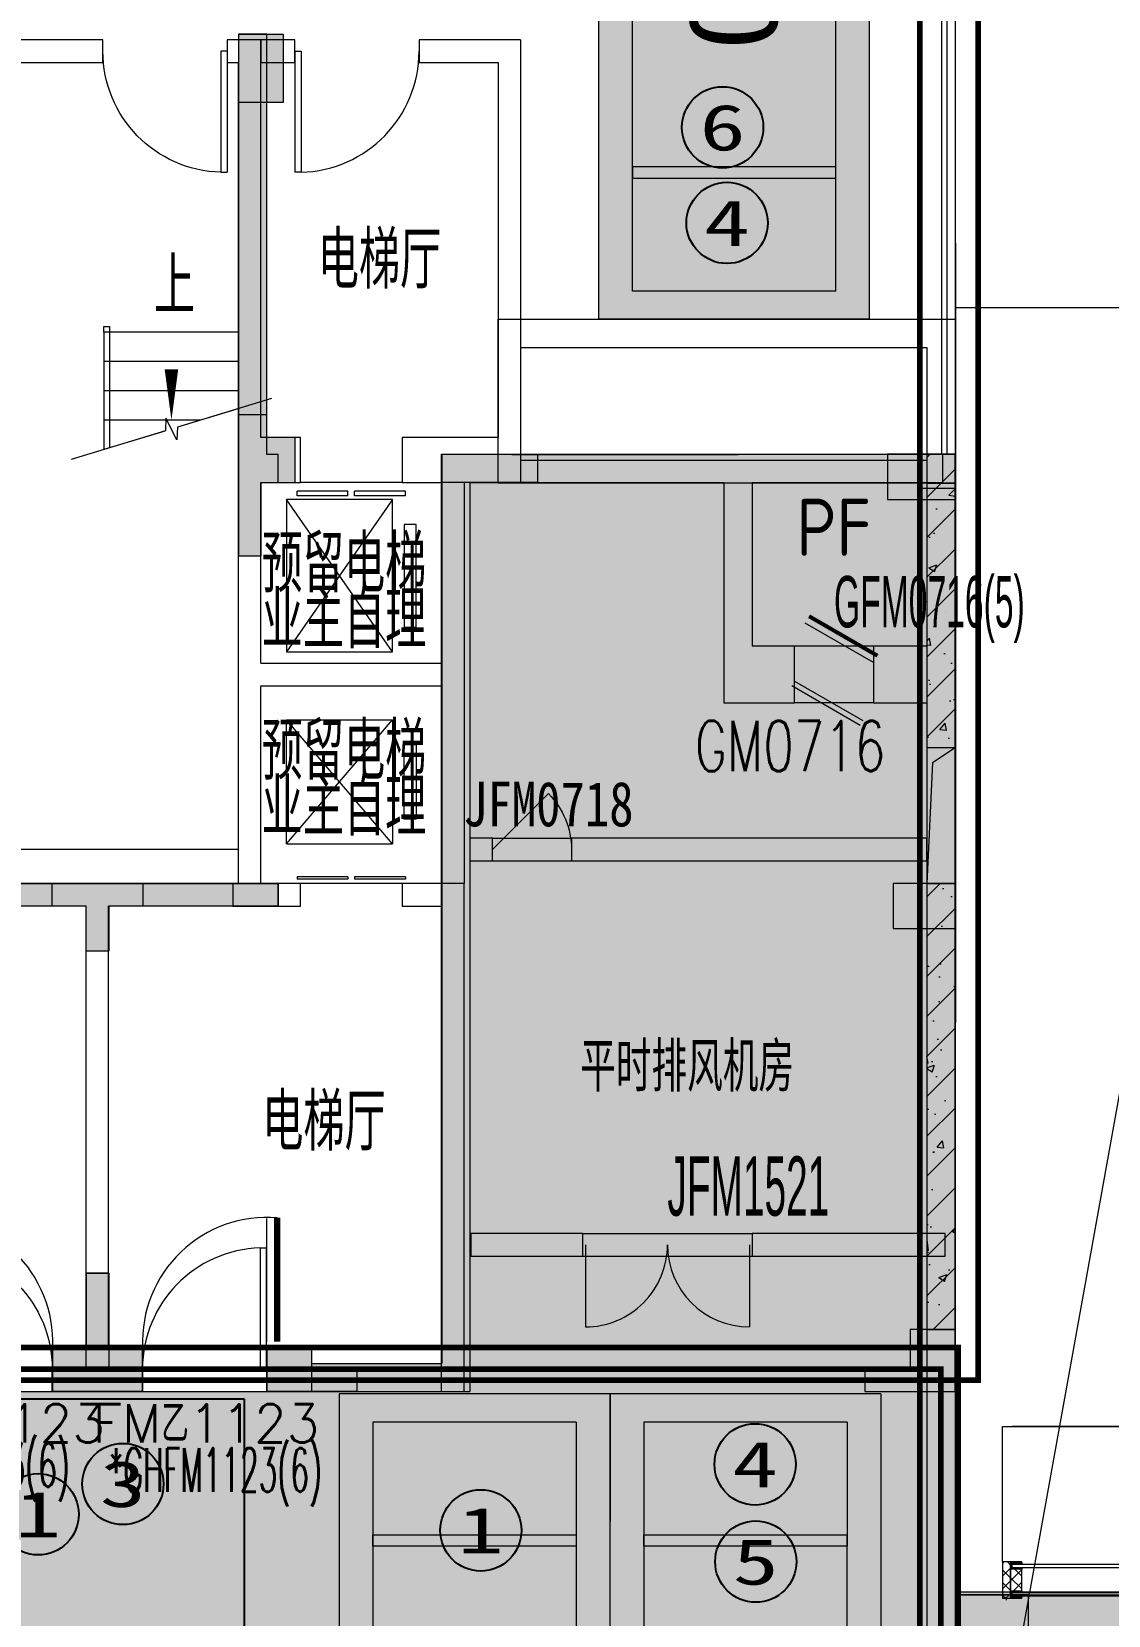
# Model space of a CAD drawing. Extents: x -264757 to 86229, y 4049843 to 4347093.
# Drawn here: x -37039 to -27500, y 4213527 to 4227551 of the extents above; entities that cross this region are included whole.
import ezdxf
from ezdxf.enums import TextEntityAlignment as Align

# ---------------------------------------------------------------- set-up
doc = ezdxf.new("R2010")
doc.units = 0
doc.header["$LTSCALE"] = 1000
doc.header["$MEASUREMENT"] = 0
doc.linetypes.add('DASH', pattern=[0.35, 0.25, -0.1])
doc.layers.get('0').update_dxf_attribs({"color": 8})
for name, color, linetype in [('AX-01DK-PB01$0$A-2-Text', 8, 'Continuous'), ('AX-01DK-PB01$0$AX-03CK-02-PB01$0$AX-03CK-02-PB01$0$PUB_HATCH', 8, 'Continuous'), ('AX-01DK-PB01$0$AX-03CK-02-PB01$0$AX-03CK-02-PB01$0$人防$0$人防$0$A-WIND-IDEN', 8, 'Continuous'), ('AX-01DK-PB01$0$AX-03CK-02-PB01$0$AX-03CK-02-PB01$0$人防$0$人防$0$DOOR_FIRE_TEXT', 8, 'Continuous'), ('PUB_HATCH', 8, 'Continuous'), ('不利因素3-紧邻房间出入口', 7, 'Continuous'), ('不利因素4-紧邻行车坡道', 7, 'Continuous'), ('不利因素5-单面靠墙', 7, 'Continuous'), ('不利因素6-双面靠墙', 7, 'Continuous'), ('不利因素9-坡道上停车', 7, 'Continuous'), ('不可售车位', 255, 'Continuous'), ('普通车位', 7, 'Continuous')]:
    doc.layers.add(name, color=color, linetype=linetype)
for name, color, linetype, plot in [('AX-01DK-PB01$0$AX-001DK-01-PB01-02$0$A-3-WinF(Text)', 8, 'Continuous', False), ('AX-01DK-PB01$0$AX-03CK-02-PB01$0$AX-03CK-02-PB01$0$WINDOW_TEXT', 8, 'Continuous', False), ('AX-01DK-PB01$0$AX-03CK-02-PB01$0$AX-03CK-02-PB01$0$人防$0$WINDOW_TEXT', 8, 'Continuous', False), ('AX-01DK-PB01$0$AX-03CK-02-PB01$0$人防$0$人防$0$WINDOW_TEXT', 8, 'Continuous', False), ('WINDOW_TEXT', 8, 'Continuous', False)]:
    doc.layers.add(name, color=color, linetype=linetype, plot=plot)
doc.layers.add('无关图层', color=8, linetype='Continuous', lineweight=0)
doc.layers.add('车位归属楼栋范围线', color=7, linetype='Continuous', true_color=0x19e6c7)
doc.styles.add('-宋体', font='', dxfattribs={"width": 0.8})
doc.styles.add('AX-01DK-PB01$0$_TCH_DIM', font='SIMPLEX', dxfattribs={"bigfont": 'GBCBIG'})
doc.styles.add('AX-01DK-PB01$0$AX-001DK-01-PB01-02$0$_TCH_WINDOW', font='SIMPLEX', dxfattribs={"bigfont": 'GBCBIG'})
doc.styles.add('AX-01DK-PB01$0$AX-03CK-02-PB01$0$AX-03CK-02-PB01$0$_TCH_DIM', font='SIMPLEX', dxfattribs={"bigfont": 'GBCBIG'})
doc.styles.add('AX-01DK-PB01$0$AX-03CK-02-PB01$0$AX-03CK-02-PB01$0$_TCH_DIM_T3', font='SIMPLEX', dxfattribs={"width": 0.705882, "bigfont": 'GBCBIG'})
doc.styles.add('AX-01DK-PB01$0$AX-03CK-02-PB01$0$AX-03CK-02-PB01$0$人防$0$_TCH_DIM', font='SIMPLEX', dxfattribs={"bigfont": 'GBCBIG'})
doc.styles.add('AX-01DK-PB01$0$AX-03CK-02-PB01$0$AX-03CK-02-PB01$0$人防$0$人防$0$_TCH_DIM', font='$ GAD E', dxfattribs={"width": 0.7, "bigfont": '$ GAD C'})
doc.styles.add('AX-01DK-PB01$0$AX-03CK-02-PB01$0$人防$0$人防$0$_TCH_WINDOW', font='$ GAD E', dxfattribs={"width": 0.7, "bigfont": '$ GAD C'})
doc.styles.add('AX-01DK-PB01$0$Standard', font='gbenor.shx', dxfattribs={"bigfont": 'gbcbig.shx'})
doc.styles.add('AX-01DK-PB01$1$AX-001DK-01-PB01-02$0$Standard', font='gbenor.shx', dxfattribs={"bigfont": 'gbcbig.shx'})
doc.styles.add('AX-ACK-BIANH1$0$黑体', font='simhei.ttf')
doc.styles.add('AX-ACK-P01-WALL$0$黑体', font='simhei.ttf')
doc.styles.get("Standard").update_dxf_attribs({"font": 'gbenor.shx', "bigfont": 'gbcbig.shx'})
doc.styles.add('SX-ACK-PB01-WNC-ALL$0$黑体', font='simhei.ttf')
doc.styles.add('黑体', font='simhei.ttf')
doc.styles.get('-宋体').set_extended_font_data('SimSun')
pattern_1 = [(45, (-345.37, -29.125), (-56.12660076, 56.12660076), []), (135, (-345.37, -29.125), (-56.12660076, -56.12660076), [])]

# ---------------------------------------------------------------- blocks, each defined once
blk = doc.blocks.new('A$C7e5eb487')
at = {"layer": '普通车位', "true_color": 0xf18f8e}
h = blk.add_hatch(color=11, dxfattribs=at)
h.dxf.hatch_style = 1
h.paths.add_polyline_path([(2400, 0), (2400, -5300), (0, -5300), (0, 0)])
blk = doc.blocks.new('普通车位')
at = {"layer": '无关图层'}
for p, q in [((-2.253, 3.186), (0.077, 3.764)), ((1.352, -1.38), (0.077, 3.764)), ((-1.889, 2.967), (-0.142, 3.4)), ((1.001, -1.21), (-0.142, 3.4)), ((-0.977, -1.958), (-2.253, 3.186)), ((-0.746, -1.643), (-1.889, 2.967)), ((-0.746, -1.643), (1.001, -1.21)), ((-0.977, -1.958), (1.352, -1.38))]:
    blk.add_line(p, q, dxfattribs=at)
for points in [[(0.074, 2.527), (0.879, 1.777)], [(-1.673, 2.094), (-2.033, 1.054)]]:
    blk.add_lwpolyline(points, dxfattribs=at)
blk.add_lwpolyline([(0.76, -0.239), (-0.987, -0.673), (-1.011, -0.575), (0.736, -0.142)], close=True, dxfattribs=at)
for centre, start, end in [((0.074, 2.527), 283.9287, 316.9845), ((-1.673, 2.094), 250.873, 283.9287)]:
    blk.add_arc(centre, 1.1, start, end, dxfattribs=at)
at = {"layer": '普通车位', "xscale": -0.0009999999999999812, "yscale": 0.0009999999999999812, "zscale": 0.0009999999999999812, "rotation": 13.92873520577783}
blk.add_blockref('A$C7e5eb487', (0.077, 3.764), dxfattribs=at)
blk = doc.blocks.new('SX-ACK-PB01-WNC-ALL$0$20200722.21182536')
at = {"layer": '不利因素3-紧邻房间出入口', "true_color": 0xe4d218}
h = blk.add_hatch(color=52, dxfattribs=at)
h.dxf.hatch_style = 1
edge = h.paths.add_edge_path()
edge.add_arc((360, 360), 360, 0, 360)
at = {"layer": '不利因素3-紧邻房间出入口'}
blk.add_circle((360, 360), 360, dxfattribs=at)
at = {"layer": '不利因素3-紧邻房间出入口', "style": 'SX-ACK-PB01-WNC-ALL$0$黑体', "width": 1.390625}
blk.add_text('3', height=407, dxfattribs=at).set_placement((156, 156), (564, 156), align=Align.FIT)
blk = doc.blocks.new('20200722.21182971')
at = {"layer": '不利因素4-紧邻行车坡道', "true_color": 0x9591ce}
h = blk.add_hatch(color=193, dxfattribs=at)
h.dxf.hatch_style = 1
edge = h.paths.add_edge_path()
edge.add_arc((360, 360), 360, 0, 360)
at = {"layer": '不利因素4-紧邻行车坡道'}
blk.add_circle((360, 360), 360, dxfattribs=at)
at = {"layer": '不利因素4-紧邻行车坡道', "style": '黑体', "width": 1.390625}
blk.add_text('4', height=407, dxfattribs=at).set_placement((156, 156), (564, 156), align=Align.FIT)
blk = doc.blocks.new('SX-ACK-PB01-WNC-ALL$0$20200722.21183209')
at = {"layer": '不利因素5-单面靠墙', "true_color": 0x6d711d}
h = blk.add_hatch(color=66, dxfattribs=at)
h.dxf.hatch_style = 1
edge = h.paths.add_edge_path()
edge.add_arc((360, 360), 360, 0, 360)
at = {"layer": '不利因素5-单面靠墙'}
blk.add_circle((360, 360), 360, dxfattribs=at)
at = {"layer": '不利因素5-单面靠墙', "style": 'SX-ACK-PB01-WNC-ALL$0$黑体', "width": 1.390625}
blk.add_text('5', height=407, dxfattribs=at).set_placement((156, 156), (564, 156), align=Align.FIT)
blk = doc.blocks.new('销控车位')
at = {"layer": '不可售车位', "true_color": 0x757b8a}
h = blk.add_hatch(color=8, dxfattribs=at)
h.dxf.hatch_style = 1
h.paths.add_polyline_path([(2400, 0), (2400, -5300), (0, -5300), (0, 0)])
at = {"layer": '不可售车位', "color": 8, "true_color": 0x757b8a}
blk.add_lwpolyline([(2400, 0), (2400, -5300), (0, -5300), (0, 0)], close=True, dxfattribs=at)
blk = doc.blocks.new('SX-ACK-PB01-WNC-ALL$0$20200722.21183455')
at = {"layer": '不利因素6-双面靠墙', "true_color": 0xf2b47b}
h = blk.add_hatch(color=31, dxfattribs=at)
h.dxf.hatch_style = 1
edge = h.paths.add_edge_path()
edge.add_arc((360, 360), 360, 0, 360)
at = {"layer": '不利因素6-双面靠墙'}
blk.add_circle((360, 360), 360, dxfattribs=at)
at = {"layer": '不利因素6-双面靠墙', "style": 'SX-ACK-PB01-WNC-ALL$0$黑体', "width": 1.390625}
blk.add_text('6', height=407, dxfattribs=at).set_placement((156, 156), (564, 156), align=Align.FIT)
blk = doc.blocks.new('AX-01DK-PB01-RFTC')
at = {"layer": '无关图层'}
h = blk.add_hatch(color=251, dxfattribs=at)
h.dxf.hatch_style = 1
h.paths.add_polyline_path([(19773, -61220), (19773, -62171), (18423, -62170), (18423, -70471), (12324, -70471), (12323, -62170), (7773, -62170), (7777, -120370), (8177, -120370), (8177, -120315), (14323, -119683), (14322, -126122), (25972, -126122), (25972, -124922), (26822, -124926), (26822, -122452), (33923, -122452), (33923, -124922), (34773, -124922), (34773, -126122), (41373, -126125), (41373, -124372), (41823, -124372), (41823, -122152), (41447, -122152), (41447, -120270), (48923, -120270), (48923, -123125), (49323, -123125), (49323, -124675), (51824, -124674), (51824, -124055), (54717, -124055), (54717, -125871), (56816, -125871), (56816, -116250), (55967, -116250), (55967, -111420), (63072, -111420), (63072, -103570), (62080, -103570), (62073, -94584), (64569, -94584), (64573, -65385), (66999, -65385), (67002, -52470), (67402, -52470), (67397, -31965), (65807, -31965), (65807, -26418), (68456, -26418), (68457, -17070), (67422, -17070), (67422, -13843), (60301, -13843), (60302, -3770), (55750, -3770), (55750, -12070), (49652, -12070), (49649, -9275), (45355, -9275), (45349, -3821), (40751, -3820), (40750, -12070), (34663, -12070), (34649, -3820), (25757, -3820), (25757, -12071), (19650, -12071), (19650, -3820), (10752, -3820), (10751, -12072), (4662, -12071), (4661, -3769), (4150, -3770), (100, -3769), (100, -23171), (-701, -23171), (-701, -29550), (100, -29550), (11250, -29550), (11250, -32020), (12100, -32020), (12100, -32970), (10750, -32970), (10754, -41272), (4647, -41271), (4650, -32970), (1953, -32970), (1953, -34670), (100, -34670), (100, -57801), (9743, -57801), (9743, -57272), (13567, -57272), (13567, -56751), (15417, -56751), (15416, -58750), (18923, -58750), (18923, -61220)])
h.paths.add_polyline_path([(41812, -58753), (48919, -58753), (48919, -61220), (49773, -61220), (49773, -62170), (48419, -62173), (48426, -70475), (42319, -70475), (42324, -67872), (39323, -67876), (39323, -62423), (41812, -62423)], flags=16)
h.paths.add_polyline_path([(33923, -58751), (33923, -61220), (34773, -61220), (34773, -62170), (33423, -62171), (33430, -70475), (27323, -70475), (27323, -62171), (26373, -62170), (26373, -60670), (26815, -60670), (26823, -58751), (31623, -58751), (31623, -58751)], flags=16)
h.paths.add_polyline_path([(40754, -41272), (34647, -41271), (34650, -32970), (33700, -32970), (33700, -31470), (34142, -31470), (34150, -29551), (38951, -29551), (38950, -29550), (41250, -29550), (41250, -32020), (42100, -32020), (42100, -32970), (40750, -32970)], flags=16)
h.paths.add_polyline_path([(49647, -41270), (49655, -38470), (45349, -38475), (45349, -33220), (49142, -33220), (49142, -29550), (56249, -29550), (56250, -32020), (57100, -32020), (57100, -32970), (55749, -32970), (55754, -41271)], flags=16)
h.paths.add_polyline_path([(25764, -41272), (19657, -41271), (19657, -32970), (19150, -32970), (19150, -29550), (26257, -29550), (26250, -32020), (27100, -32020), (27100, -32970), (25757, -32970)], flags=16)
h.paths.add_polyline_path([(41812, -87950), (48919, -87950), (48919, -90420), (49773, -90420), (49773, -91370), (48419, -91370), (48428, -99684), (41519, -99659), (41519, -97070), (39326, -97074), (39319, -91620), (41822, -91620)], flags=16)
h.paths.add_polyline_path([(33925, -87950), (33923, -90420), (34773, -90420), (34773, -91370), (33425, -91370), (33428, -99683), (26519, -99658), (26523, -95371), (27330, -95371), (27324, -91371), (26373, -91370), (26373, -89870), (26823, -89870), (26823, -87951), (31623, -87951), (31623, -87951)], flags=16)
h.paths.add_polyline_path([(18923, -87950), (18922, -90419), (19772, -90419), (19772, -91369), (18420, -91369), (18427, -99677), (11523, -99666), (11523, -95370), (12323, -95370), (12323, -91370), (10974, -91370), (10974, -90420), (11823, -90420), (11823, -87950)], flags=16)
h.paths.add_polyline_path([(62209, -60116), (64273, -60116), (64273, -55267), (62209, -55267)], flags=16)
h.paths.add_polyline_path([(59799, -89432), (61752, -89432), (61752, -84521), (59799, -84521)], flags=16)
blk.add_lwpolyline([(10752, -3820), (19650, -3820), (19650, -12071), (25757, -12071), (25757, -3820), (34649, -3820), (34663, -12070), (40750, -12070), (40751, -3820), (45349, -3821), (45355, -9275), (49649, -9275), (49652, -12070), (55750, -12070), (55750, -3770), (60302, -3770), (60301, -13843), (67422, -13843), (67422, -17070), (68457, -17070), (68456, -26418)], dxfattribs=at)
blk = doc.blocks.new('ghdffg44')
at = {"layer": '无关图层'}
h = blk.add_hatch(dxfattribs=at)
h.set_pattern_fill('ANSI37', color=256, scale=50)
h.set_pattern_definition(pattern_1)
h.paths.add_polyline_path([(18259341, 53553200), (18259241, 53553200), (18259241, 53552890), (18259341, 53552890), (18259341, 53552885), (18259171, 53552885), (18259171, 53553205), (18259341, 53553205)])
h = blk.add_hatch(dxfattribs=at)
h.set_pattern_fill('ANSI37', color=256, scale=50)
h.set_pattern_definition(pattern_1)
h.paths.add_polyline_path([(18259241, 53553140), (18259341, 53553140), (18259341, 53552950), (18259241, 53552950)])
for p, q in [((18259206, 53553223), (18259206, 53553193)), ((18259171, 53552885), (18259171, 53551685)), ((18259171, 53551685), (18264926, 53551685))]:
    blk.add_line(p, q, dxfattribs=at)
for points in [[(18259341, 53553200), (18259241, 53553200), (18259241, 53552890), (18259341, 53552890), (18259341, 53552885), (18259171, 53552885), (18259171, 53553205), (18259341, 53553205)], [(18259331, 53553150), (18259336, 53553150), (18259336, 53553145), (18259246, 53553145), (18259246, 53553195), (18259336, 53553195), (18259336, 53553190), (18259331, 53553190), (18259331, 53553185), (18259341, 53553185), (18259341, 53553200), (18259241, 53553200), (18259241, 53553140), (18259341, 53553140), (18259341, 53553155), (18259331, 53553155)], [(18259241, 53553140), (18259341, 53553140), (18259341, 53552950), (18259241, 53552950)], [(18259331, 53552900), (18259336, 53552900), (18259336, 53552895), (18259246, 53552895), (18259246, 53552945), (18259336, 53552945), (18259336, 53552940), (18259331, 53552940), (18259331, 53552935), (18259341, 53552935), (18259341, 53552950), (18259241, 53552950), (18259241, 53552890), (18259341, 53552890), (18259341, 53552905), (18259331, 53552905)]]:
    blk.add_lwpolyline(points, close=True, dxfattribs=at)
for points in [[(18259256, 53553185), (18259256, 53553155)], [(18259256, 53552935), (18259256, 53552905)]]:
    blk.add_lwpolyline(points, dxfattribs=at)
blk = doc.blocks.new('*U130')
at = {"layer": '无关图层'}
for p, q in [((20, 5335), (20, -335)), ((50, 5335), (50, -335)), ((270, 5335), (270, -335)), ((300, 5335), (300, -335))]:
    blk.add_line(p, q, dxfattribs=at)
at = {"layer": '无关图层', "xscale": -1, "rotation": 90}
blk.add_blockref('ghdffg44', (53553205, 18264591), dxfattribs=at)
at = {"layer": '无关图层', "rotation": 90}
blk.add_blockref('ghdffg44', (53553205, -18259591), dxfattribs=at)
at = {"layer": '无关图层'}
blk.add_attdef('卷帘名称', text='', height=350, rotation=90, dxfattribs=at).set_placement((759, 2500), align=Align.CENTER)
blk = doc.blocks.new('*U160')
at = {"layer": '无关图层', "rotation": 90}
blk.add_blockref('*U130', (-23017, 4213680), dxfattribs=at)
blk = doc.blocks.new('fasdfasdfasdfasdfasdf')
at = {"layer": '不利因素9-坡道上停车', "true_color": 0xe0aa15}
h = blk.add_hatch(color=42, dxfattribs=at)
h.dxf.hatch_style = 1
edge = h.paths.add_edge_path()
edge.add_arc((-119587, 4058555), 720, 0, 360)
at = {"layer": '不利因素9-坡道上停车'}
blk.add_circle((-119587, 4058555), 720, dxfattribs=at)
at = {"layer": '不利因素9-坡道上停车', "style": 'AX-ACK-P01-WALL$0$黑体', "width": 1.390625}
blk.add_text('1', height=815, dxfattribs=at).set_placement((-119994, 4058148), (-119180, 4058148), align=Align.FIT)
blk = doc.blocks.new('AX-01DK-PB01$0$AX-001DK-01-PP01$0$AX-001DK-01-PP01$0$$DORLIB2D$00000127')
at = {"layer": '无关图层'}
for points in [[(-0.533, 0.795), (-0.533, 0.69)], [(-0.033, 0.795), (-0.533, 0.795)], [(-0.033, 0.795), (-0.033, 0.69)], [(0.533, 0.795), (0.033, 0.795)], [(0.033, 0.795), (0.033, 0.69)], [(0.533, 0.795), (0.533, 0.69)], [(-0.033, 0.69), (-0.533, 0.69)], [(0.533, 0.69), (0.033, 0.69)], [(0.5, 0.5), (-0.5, 0.5)]]:
    blk.add_lwpolyline(points, dxfattribs=at)
blk = doc.blocks.new('AX-01DK-PB01$0$$DorLib2D$00000001')
at = {"layer": '无关图层'}
for p, q in [((0.45, 0.975), (0.5, 0.975)), ((0.45, 0), (0.45, 0.975)), ((0.5, 0), (0.5, 0.975)), ((0.5, 0), (0.45, 0))]:
    blk.add_line(p, q, dxfattribs=at)
at = {"layer": '无关图层', "lineweight": 13}
blk.add_arc((0.475, 0), 0.975, 91.4693, 180, dxfattribs=at)
blk = doc.blocks.new('AX-01DK-PB01$0$AX-03CK-02-PB01$0$AX-03CK-02-PB01$0$人防$0$人防$0$$DorLib2D$00000191')
at = {"layer": '无关图层'}
blk.add_line((-0.5, 0.15), (0.366, 0.65), dxfattribs=at)
at = {"layer": '无关图层', "const_width": 0.05}
blk.add_lwpolyline([(-0.55, 0.237), (0.316, 0.737)], dxfattribs=at)
blk = doc.blocks.new('AX-01DK-PB01$0$AX-03CK-02-PB01$0$AX-03CK-02-PB01$0$人防$0$$DorLib2D$00000181')
at = {"layer": '无关图层'}
for p, q in [((-0.533, 0.141), (0.333, 0.641)), ((-0.5, 0.083), (0.366, 0.583))]:
    blk.add_line(p, q, dxfattribs=at)
blk = doc.blocks.new('AX-01DK-PB01$0$AX-03CK-02-PB01$0$AX-03CK-02-PB01$0$人防$0$人防$0$$DorLib2D$00000004')
at = {"layer": '无关图层'}
for p, q in [((-0.485, 0), (-0.485, 0.485)), ((0.485, 0), (0.485, 0.485))]:
    blk.add_line(p, q, dxfattribs=at)
at = {"layer": '无关图层', "lineweight": 13}
for centre, start, end in [((-0.485, 0), 0, 90), ((0.485, 0), 90, 180)]:
    blk.add_arc(centre, 0.485, start, end, dxfattribs=at)
blk = doc.blocks.new('AX-01DK-PB01$0$AX-03CK-02-PB01$0$人防$0$人防$0$$U_DORLIB2D$00000002')
at = {"layer": '无关图层'}
for p, q in [((-0.5, 0.545), (-0.5167, 0.545)), ((-0.5, 0.045), (-0.5, 0.545)), ((0.5, 0.045), (0.5, 0.545)), ((0.5, 0.545), (0.5167, 0.545)), ((-0.5, 0.045), (-0.5167, 0.045)), ((0.5, 0.045), (0.5167, 0.045)), ((-0.5, 0.025), (0.5, 0.025))]:
    blk.add_line(p, q, dxfattribs=at)
at = {"layer": '无关图层', "const_width": 0.00833}
for points in [[(-0.5167, 0.045), (-0.5167, 0.545)], [(0.5167, 0.045), (0.5167, 0.545)]]:
    blk.add_lwpolyline(points, dxfattribs=at)
at = {"layer": '无关图层'}
for centre, start, end in [((-0.5042, 0.0408), 0.0945, 89.5248), ((0.5042, 0.0408), 90.4752, 179.9055)]:
    blk.add_arc(centre, 0.5042, start, end, dxfattribs=at)
blk = doc.blocks.new('AX-01DK-PB01$0$AX-03CK-02-PB01$0$AX-03CK-02-PB01$0$$U_DORLIB2D$00000009')
at = {"layer": '无关图层'}
blk.add_line((0.5, 0.219), (0.5, 1.213), dxfattribs=at)
at = {"layer": '无关图层', "const_width": 0.05}
blk.add_lwpolyline([(0.583, 0.219), (0.583, 1.219)], dxfattribs=at)
at = {"layer": '无关图层'}
blk.add_arc((0.5, 0.219), 1.001, 85.224, 182.3859, dxfattribs=at)
blk = doc.blocks.new('_FZH')
blk.add_lwpolyline([(-0.5, -0.5), (0.5, -0.5), (0.5, 0.5), (-0.5, 0.5)], close=True)
at = {"layer": 'PUB_HATCH'}
blk.add_solid([(-0.5, -0.5), (0.5, -0.5), (-0.5, 0.5), (0.5, 0.5)], dxfattribs=at)
blk = doc.blocks.new('$DorLib2D$00000114')
at = {"layer": '无关图层'}
blk.add_line((0.5, 0), (-0.207, 0.707), dxfattribs=at)
blk.add_arc((0.5, 0), 1, 135, 180, dxfattribs=at)

msp = doc.modelspace()

# ---------------------------------------------------------------- hatches: boundary and pattern name
at = {"layer": 'AX-01DK-PB01$0$AX-03CK-02-PB01$0$AX-03CK-02-PB01$0$PUB_HATCH'}
for points in [[(-33156.4, 4223558.1), (-33406.4, 4223808.3), (-33406.4, 4215758.4), (-33156.4, 4215508.5)], [(-33406.4, 4223808.3), (-33156.4, 4223558.1), (-32789, 4223557.7), (-32784, 4223641), (-32788.8, 4223807.7)], [(-32786.4, 4223641), (-32781.5, 4223557.7), (-30905.2, 4223557.9), (-30780.2, 4223641.2), (-30780.2, 4223807.9), (-32781.5, 4223807.7)], [(-30780.2, 4223641.2), (-30655.2, 4223557.9), (-28970.3, 4223558.2), (-28970.3, 4223808.2), (-30780.2, 4223807.9)], [(-30780.2, 4223641.2), (-30905.2, 4223557.9), (-30905.2, 4221608.5), (-30655.2, 4222108.5), (-30655.2, 4223557.9)], [(-29106.4, 4223550.5), (-29106.4, 4222108.5), (-29023.1, 4221900.2), (-28856.4, 4221983.5), (-28856.4, 4223550.5)], [(-30905.2, 4221608.5), (-30280.2, 4221608.5), (-30280.2, 4222108.5), (-30655.2, 4222108.5)], [(-29106.4, 4222108.5), (-29580.2, 4222108.5), (-29580.2, 4221608.5), (-29106.4, 4221608.5), (-29023.1, 4221900.2)], [(-29023.1, 4221900.2), (-29106.4, 4221608.5), (-29106.4, 4213307.9), (-28856.4, 4213707.8), (-28856.4, 4221983.5)], [(-36855.9, 4215507.9), (-36055.5, 4215508.1), (-36055.5, 4215908.1), (-36855.9, 4215907.9)], [(-34955.5, 4215907.9), (-34730.5, 4215908), (-34730.5, 4215908.2), (-34955.5, 4215908.2)], [(-34730.4, 4215508.6), (-34955.4, 4215508.5), (-34955.5, 4215907.9), (-34955.5, 4215508.2), (-34730.4, 4215508.2)], [(-34556, 4215758.3), (-34556, 4215508.6), (-34730.4, 4215508.6), (-34730.4, 4215508.2), (-33156.4, 4215508.5), (-33406.4, 4215758.4)], [(-29106.4, 4213307.9), (-28206.6, 4213307.8), (-28206.6, 4213707.8), (-28856.4, 4213707.8)]]:
    msp.add_hatch(color=256, dxfattribs=at).paths.add_polyline_path(points)
at = {"layer": '无关图层'}
h = msp.add_hatch(color=256, dxfattribs=at)
h.dxf.hatch_style = 1
h.paths.add_polyline_path([(-34856.4, 4223557.9), (-34856.4, 4223807.9), (-34955.5, 4223807.9), (-34955.5, 4227527.9), (-35205.5, 4227527.9), (-35206.4, 4223807.9), (-35206.4, 4222907.9), (-35006.4, 4222907.9), (-35006.4, 4223557.9)])
for points in [[(-34806.6, 4227527.2), (-35205.6, 4227527.2), (-35205.6, 4226927.2), (-34806.6, 4226927.2)], [(-34705.5, 4223958.4), (-34954.6, 4223957.1), (-34954.6, 4224158.4), (-35205.5, 4224158.4), (-35205.5, 4222908.1), (-35004.8, 4222908.1), (-35004.8, 4223557.9), (-34705.5, 4223558.4)], [(-33406.3, 4223808.1), (-32556.3, 4223808.1), (-32556.3, 4223557.9), (-33406.3, 4223557.9)], [(-28856.3, 4223808.1), (-29456.4, 4223808.1), (-29456.4, 4223408.1), (-28856.3, 4223408.1)], [(-36055.5, 4220008), (-36055.5, 4219808.1), (-36355.7, 4219808.1), (-36355.9, 4219408.1), (-36556.9, 4219408.1), (-36556.3, 4219808.1), (-36856.6, 4219808.1), (-36856.6, 4220008)], [(-34855.9, 4220007.5), (-35256.1, 4220008), (-35256.1, 4219807), (-34855.9, 4219806.5)], [(-28856.4, 4220008.1), (-29406.6, 4220008.1), (-29406.6, 4219608.1), (-28856.4, 4219608.1)], [(-36056.4, 4215908.1), (-36356.6, 4215908.1), (-36356.6, 4216558.1), (-36556.6, 4216558.1), (-36556.6, 4215908.1), (-36856.6, 4215908.1), (-36856.6, 4215508.1), (-36056.4, 4215508.1)], [(-28856.4, 4216058.1), (-29256.6, 4216058.1), (-29256.6, 4215708.1), (-29656.3, 4215708.1), (-29656.3, 4215508.1), (-28856.4, 4215508.1)], [(-34956.8, 4215709.1), (-34156.6, 4215709.6), (-34156.6, 4215508.6), (-34956.8, 4215508.1)]]:
    msp.add_hatch(color=256, dxfattribs=at).paths.add_polyline_path(points)
h = msp.add_hatch(dxfattribs=at)
h.set_pattern_fill('钢筋混凝土', color=256, scale=100)
h.set_pattern_definition([(45, (-1789997.47, 3767854.3), (-176.776695, 176.776695), []), (50, (-1789997.47, 3767854.3), (717.26018, -62.75213), [75, -825]), (355, (-1789997.5, 3767854.3), (-138.75133, 752.19213), [60, -660]), (100.4514, (-1789937.7, 3767849.1), (578.50938, 689.43954), [63.7402, -701.1421]), (46.1842, (-1789997.5, 3768054.3), (1067.24105, -165.519), [112.5, -1237.5]), (96.6356, (-1789908.5, 3768040.5), (934.6627, 974.1179), [95.6103, -1051.713]), (351.1842, (-1789997.5, 3768054.3), (934.66195, 974.1186), [90, -990]), (21, (-1789897.47, 3768004.3), (596.90705, -402.6189), [75, -825]), (326, (-1789897.5, 3768004.3), (243.31533, 725.15005), [60, -660]), (71.4514, (-1789847.7, 3767970.75), (840.22263, 322.5305), [63.7402, -701.1421]), (37.5, (-1789997.47, 3767854.3), (12.159855, 332.893854), [0, -652, 0, -670, 0, -662.5]), (7.5, (-1789997.47, 3767854.3), (263.06954, 394.41171), [0, -382, 0, -637, 0, -252.5]), (327.5, (-1790220.47, 3767854.3), (533.822436, -22.55487), [0, -250, 0, -780, 0, -1035]), (317.5, (-1790320.47, 3767854.3), (583.18617, 100.10498), [0, -325, 0, -518, 0, -735])])
h.paths.add_polyline_path([(-28856.4, 4223808.1), (-29106.6, 4223808.1), (-29106.6, 4216057.1), (-28856.4, 4216057.1)])
h.paths.add_polyline_path([(-29106.6, 4220008.1), (-28856.4, 4220008.1), (-28856.4, 4221208.1), (-29106.6, 4221208.1)], flags=16)
h = msp.add_hatch(color=256, dxfattribs=at)
h.dxf.hatch_style = 1
h.paths.add_polyline_path([(-38055.9, 4220008), (-34855.9, 4220008.1), (-34855.9, 4219808.1), (-36355.9, 4219808.1), (-36355.9, 4219408.1), (-36555.9, 4219408.1), (-36555.9, 4219808.1), (-38055.9, 4219808)])
h = msp.add_hatch(color=256, dxfattribs=at)
h.dxf.hatch_style = 1
h.paths.add_polyline_path([(-38756.6, 4215708.1), (-36556.6, 4215708.1), (-36556.6, 4216558.1), (-36356.6, 4216558.1), (-36356.6, 4215708.1), (-34156.6, 4215708.1), (-34156.6, 4215508.1), (-38756.6, 4215508.1)])
h.paths.add_polyline_path([(-36056.6, 4215508.1), (-34956.6, 4215508.1), (-34956.6, 4215708.1), (-36056.6, 4215708.1)])
h.paths.add_polyline_path([(-37956.4, 4215508.1), (-36856.6, 4215508.1), (-36856.6, 4215708.1), (-37956.4, 4215708.1)], flags=17)
h = msp.add_hatch(color=256, dxfattribs=at)
h.dxf.hatch_style = 1
h.paths.add_polyline_path([(-28856.6, 4216058.1), (-29106.6, 4216058.1), (-29106.6, 4215708.1), (-29656.6, 4215708.1), (-29656.6, 4215508.1), (-28856.6, 4215508.1)])

# ---------------------------------------------------------------- linework, layer by layer
for p, q in [((-29155.1, 4228708), (-29152, 4223508)), ((-28852, 4223508), (-28855, 4228708)), ((-28854.9, 4210108), (-28854.9, 4228707.9)), ((-28849.2, 4210108), (-25497.5, 4228708.1)), ((-28978.5, 4228048.3), (-28978.7, 4223808.2)), ((-28928.6, 4223808.2), (-28928.3, 4228048.3)), ((-36407.7, 4227478), (-37907.5, 4227478)), ((-36407.7, 4227278), (-36407.7, 4227478)), ((-35007.5, 4227478), (-35307.7, 4227478)), ((-35307.7, 4227478), (-35307.7, 4227278)), ((-34706.6, 4227478), (-35007.5, 4227478)), ((-35007.5, 4227478), (-35007.5, 4227278)), ((-35007.5, 4223958), (-35007.5, 4227478)), ((-34706.6, 4227278), (-34706.6, 4227478)), ((-32707.1, 4227478), (-33606.6, 4227478)), ((-33606.6, 4227478), (-33606.6, 4227278)), ((-32707.1, 4227478), (-32707.1, 4223558)), ((-37707.5, 4227278), (-36407.7, 4227278)), ((-35307.7, 4227278), (-35207.5, 4227278)), ((-35207.5, 4223658), (-35207.5, 4227278)), ((-35007.5, 4227278), (-34706.6, 4227278)), ((-33606.6, 4227278), (-32907.1, 4227278)), ((-32907.1, 4227278), (-32907.1, 4223958)), ((-28844.2, 4225108.6), (-23340.4, 4225107.4)), ((-36400.6, 4224889.9), (-36400.6, 4223850.2)), ((-36400.6, 4224889.9), (-36400.6, 4223850.2)), ((-35200.6, 4224889.9), (-36400.6, 4224889.9)), ((-35200.6, 4224629.9), (-36400.6, 4224629.9)), ((-35200.6, 4224369.9), (-36400.6, 4224369.9)), ((-35544.3, 4224109.9), (-36400.6, 4224109.9)), ((-35200.6, 4224214.2), (-35716.4, 4224057.7)), ((-35869.2, 4224011.4), (-36400.6, 4223850.2)), ((-34657.5, 4223958), (-35007.5, 4223958)), ((-34657.5, 4223558), (-34657.5, 4223958)), ((-33307.1, 4223958), (-33757.5, 4223958)), ((-33757.5, 4223958), (-33757.5, 4223558)), ((-32907.1, 4223958), (-33307.1, 4223958)), ((-33406.4, 4223808.3), (-33406.4, 4215758.4)), ((-33406.4, 4223808.3), (-32788.8, 4223807.7)), ((-32781.5, 4223807.7), (-30780.2, 4223807.9)), ((-30780.2, 4223807.9), (-28970.3, 4223808.2)), ((-28978.7, 4223808.2), (-28928.6, 4223808.2)), ((-28970.3, 4223808.2), (-28970.3, 4223558.2)), ((-35207.5, 4221858), (-35207.5, 4223658)), ((-35007.5, 4221958), (-35007.5, 4223558)), ((-35007.5, 4223558), (-34657.5, 4223558)), ((-33757.5, 4223558), (-33407.1, 4223558)), ((-33407.1, 4223558), (-33407.1, 4221958)), ((-33207.1, 4223558), (-33207.1, 4221858)), ((-32707.1, 4223558), (-33207.1, 4223558)), ((-33156.4, 4223558.1), (-33156.4, 4215508.5)), ((-33156.4, 4223558.1), (-32789, 4223557.7)), ((-32781.5, 4223557.7), (-30905.2, 4223557.9)), ((-30905.2, 4223557.9), (-30905.2, 4221608.5)), ((-30655.2, 4223557.9), (-28970.3, 4223558.2)), ((-30655.2, 4223557.9), (-30655.2, 4222108.5)), ((-29106.4, 4223550.5), (-29106.4, 4222108.5)), ((-28856.4, 4223550.5), (-29106.4, 4223550.5)), ((-28856.4, 4223550.5), (-28856.4, 4221983.5)), ((-29152, 4223508), (-28852, 4223508)), ((-30280.2, 4222108.5), (-30655.2, 4222108.5)), ((-30280.2, 4221608.5), (-30280.2, 4222108.5)), ((-29580.2, 4222108.5), (-30280.2, 4222108.5)), ((-29106.4, 4222108.5), (-29580.2, 4222108.5)), ((-29580.2, 4222108.5), (-29580.2, 4221608.5)), ((-28856.4, 4221983.5), (-28856.4, 4213707.8)), ((-35207.5, 4220008), (-35207.5, 4221858)), ((-35007.5, 4221958), (-33407.1, 4221958)), ((-33207.1, 4221858), (-33207.1, 4220008)), ((-35007.5, 4221758), (-33407.1, 4221758)), ((-35007.5, 4220008), (-35007.5, 4221758)), ((-33407.1, 4221758), (-33407.1, 4220008)), ((-30905.2, 4221608.5), (-30280.2, 4221608.5)), ((-29580.2, 4221608.5), (-30280.2, 4221608.5)), ((-29580.2, 4221608.5), (-29106.4, 4221608.5)), ((-29106.4, 4221608.5), (-29106.4, 4213307.9)), ((-34782.5, 4220358), (-34782.5, 4221458)), ((-34782.5, 4221458), (-33842.5, 4221458)), ((-33842.5, 4220358), (-34782.5, 4221458)), ((-34782.5, 4220358), (-33842.5, 4221458)), ((-33842.5, 4221458), (-33842.5, 4220358)), ((-33737.5, 4220578), (-33737.5, 4221238)), ((-33737.5, 4221238), (-33632.5, 4221238)), ((-33632.5, 4221238), (-33632.5, 4220578)), ((-33632.5, 4220578), (-33737.5, 4220578)), ((-32956.1, 4220408.5), (-33156.4, 4220408.5)), ((-33156.4, 4220408.5), (-33156.4, 4220208.5)), ((-32956.1, 4220208.5), (-32956.1, 4220408.5)), ((-32956.1, 4220408.5, 0), (-32256.1, 4220408.5, 0)), ((-29106.6, 4220408.5), (-32256.1, 4220408.5)), ((-32256.1, 4220408.5), (-32256.1, 4220208.5)), ((-29106.6, 4220208.5), (-29106.6, 4220408.5)), ((-33156.4, 4220208.5), (-32956.1, 4220208.5)), ((-32956.1, 4220208.5, 0), (-32256.1, 4220208.5, 0)), ((-32256.1, 4220208.5), (-29106.6, 4220208.5)), ((-36457.1, 4220008), (-37707.5, 4220008)), ((-35207.5, 4220008), (-36457.1, 4220008)), ((-34657.5, 4220008), (-35007.5, 4220008)), ((-34657.5, 4219808), (-34657.5, 4220008)), ((-33207.3, 4220008), (-33757.5, 4220008)), ((-33757.5, 4220008), (-33757.5, 4219808)), ((-33207.1, 4220008), (-33407.1, 4220008)), ((-33207.3, 4215508), (-33207.3, 4220008)), ((-36557.1, 4219808), (-37807.5, 4219808)), ((-36557.1, 4215908), (-36557.1, 4219808)), ((-35107.5, 4219808), (-36357.1, 4219808)), ((-36357.1, 4215908), (-36357.1, 4219808)), ((-35107.5, 4219808), (-34657.5, 4219808)), ((-33757.5, 4219808), (-33407.3, 4219808)), ((-33407.3, 4215908), (-33407.3, 4219808)), ((-32156, 4216908.5), (-33149, 4216908.5)), ((-33149, 4216908.5), (-33149, 4216708.5)), ((-32156, 4216908.5), (-30656, 4216908.5)), ((-32156, 4216708.5), (-32156, 4216908.5)), ((-28945.3, 4216908.5), (-30656, 4216908.5)), ((-30656, 4216908.5), (-30656, 4216708.5)), ((-28945.3, 4216708.5), (-28945.3, 4216908.5)), ((-33149, 4216708.5), (-32156, 4216708.5)), ((-32156, 4216708.5), (-30656, 4216708.5)), ((-30656, 4216708.5), (-28945.3, 4216708.5)), ((-36557.1, 4215908), (-36857.1, 4215908)), ((-36857.1, 4215908), (-36857.1, 4215508)), ((-36055.5, 4215908.1), (-36855.9, 4215907.9)), ((-36855.9, 4215907.9), (-36855.9, 4215507.9)), ((-36057.3, 4215908), (-36357.1, 4215908)), ((-36057.3, 4215508), (-36057.3, 4215908)), ((-36055.5, 4215508.1), (-36055.5, 4215908.1)), ((-33407.3, 4215908), (-34957.3, 4215908)), ((-34957.3, 4215908), (-34957.3, 4215508)), ((-34730.5, 4215908.2), (-34955.5, 4215908.2)), ((-34955.5, 4215908.2), (-34955.5, 4215907.9)), ((-34955.5, 4215907.9), (-34955.5, 4215508.2)), ((-34730.5, 4215908), (-34730.5, 4215908.2)), ((-34556, 4215758.3), (-33406.4, 4215758.4)), ((-37955.9, 4215507.8), (-36855.9, 4215507.9)), ((-36857.1, 4215508), (-36457.1, 4215508)), ((-36855.9, 4215507.9), (-36055.5, 4215508.1)), ((-36457.1, 4215508), (-36057.3, 4215508)), ((-36055.5, 4215508.1), (-34955.5, 4215508.2)), ((-34957.3, 4215508), (-33207.3, 4215508)), ((-34955.5, 4215508.2), (-34730.4, 4215508.2)), ((-34730.4, 4215508.2), (-33156.4, 4215508.5)), ((-28856.7, 4213708), (-22153, 4213708)), ((-28206.6, 4213707.8), (-28856.4, 4213707.8)), ((-28206.6, 4213307.8), (-28206.6, 4213707.8))]:
    msp.add_line(p, q, dxfattribs=at)
for points in [[(-34856.4, 4223557.9), (-34856.4, 4223807.9), (-34955.5, 4223807.9), (-34955.5, 4227527.9), (-35205.5, 4227527.9), (-35206.4, 4223807.9), (-35206.4, 4222907.9), (-35006.4, 4222907.9), (-35006.4, 4223557.9)], [(-34806.6, 4227527.2), (-35205.6, 4227527.2), (-35205.6, 4226927.2), (-34806.6, 4226927.2)], [(-32706.4, 4223753.5), (-32706.4, 4224753.5), (-29106.7, 4224753.5), (-29106.7, 4223753.5)], [(-34705.5, 4223958.4), (-34954.6, 4223957.1), (-34954.6, 4224158.4), (-35205.5, 4224158.4), (-35205.5, 4222908.1), (-35004.8, 4222908.1), (-35004.8, 4223557.9), (-34705.5, 4223558.4)], [(-33406.3, 4223808.1), (-32556.3, 4223808.1), (-32556.3, 4223557.9), (-33406.3, 4223557.9)], [(-28856.3, 4223808.1), (-29456.4, 4223808.1), (-29456.4, 4223408.1), (-28856.3, 4223408.1)], [(-33842.5, 4223408), (-34782.5, 4223408), (-34782.5, 4222058), (-33842.5, 4222058)], [(-33632.5, 4223188), (-33737.5, 4223188), (-33737.5, 4222278), (-33632.5, 4222278)], [(-38055.9, 4220008), (-34855.9, 4220008.1), (-34855.9, 4219808.1), (-36355.9, 4219808.1), (-36355.9, 4219408.1), (-36555.9, 4219408.1), (-36555.9, 4219808.1), (-38055.9, 4219808)], [(-36055.5, 4220008), (-36055.5, 4219808.1), (-36355.7, 4219808.1), (-36355.9, 4219408.1), (-36556.9, 4219408.1), (-36556.3, 4219808.1), (-36856.6, 4219808.1), (-36856.6, 4220008)], [(-34855.9, 4220007.5), (-35256.1, 4220008), (-35256.1, 4219807), (-34855.9, 4219806.5)], [(-28856.4, 4220008.1), (-29406.6, 4220008.1), (-29406.6, 4219608.1), (-28856.4, 4219608.1)], [(-36856.6, 4215708.1), (-36556.6, 4215708.1), (-36556.6, 4216558.1), (-36356.6, 4216558.1), (-36356.6, 4215708.1), (-36056.4, 4215708.1), (-36056.4, 4215508.1), (-36856.6, 4215508.1)], [(-36056.4, 4215908.1), (-36356.6, 4215908.1), (-36356.6, 4216558.1), (-36556.6, 4216558.1), (-36556.6, 4215908.1), (-36856.6, 4215908.1), (-36856.6, 4215508.1), (-36056.4, 4215508.1)], [(-28856.6, 4216058.1), (-29106.6, 4216058.1), (-29106.6, 4215708.1), (-29656.6, 4215708.1), (-29656.6, 4215508.1), (-28856.6, 4215508.1)], [(-28856.4, 4216058.1), (-29256.6, 4216058.1), (-29256.6, 4215708.1), (-29656.3, 4215708.1), (-29656.3, 4215508.1), (-28856.4, 4215508.1)], [(-34956.8, 4215709.1), (-34156.6, 4215709.6), (-34156.6, 4215508.6), (-34956.8, 4215508.1)]]:
    msp.add_lwpolyline(points, close=True, dxfattribs=at)
for points in [[(-36400.6, 4224889.9), (-36400.6, 4224939.9), (-36350.6, 4224939.9), (-36350.6, 4223865.3)], [(-28856.8, 4223551.9), (-32906.4, 4223553.5), (-32906.4, 4225003.5), (-28856.7, 4225003.5), (-28856.8, 4223551.9)], [(-34913.6, 4224301.2), (-35746.8, 4224048.5), (-35752.9, 4223936.9), (-35849.3, 4224127.1), (-35854.5, 4224015.8), (-36687.7, 4223763.1)], [(-33842.5, 4222058), (-34782.5, 4223408)], [(-33842.5, 4223408), (-34782.5, 4222058)], [(-35207.5, 4220009.1), (-35207.5, 4220309.1), (-37707.5, 4220309.1), (-37707.5, 4220009.1), (-35207.5, 4220008), (-35207.5, 4220309.1)], [(-34782.5, 4220358), (-33842.5, 4220358)]]:
    msp.add_lwpolyline(points, dxfattribs=at)
msp.add_lwpolyline([(-35800.6, 4224889.9, 0, 0, 0), (-35800.6, 4224109.9, 0, 120, 0), (-35800.6, 4224559.9, 0, 0, 0)], format="xyseb", dxfattribs=at)
at = {"layer": '无关图层', "ltscale": 0.5}
for points in [[(-28856.4, 4223808.1), (-29106.6, 4223808.1), (-29106.6, 4216057.1), (-28856.4, 4216057.1)], [(-28856.4, 4221208.1), (-29106.6, 4221208.1), (-29106.6, 4220008.1), (-28856.4, 4220008.1)]]:
    msp.add_lwpolyline(points, close=True, dxfattribs=at)
msp.add_lwpolyline([(-28856.4, 4221208.1), (-29056.5, 4221076.1), (-29106.6, 4220008.1)], dxfattribs=at)
at = {"layer": '车位归属楼栋范围线', "linetype": 'DASH', "ltscale": 5, "const_width": 50}
msp.add_lwpolyline([(-88756.2, 4198328), (-43982.8, 4198328), (-43982.8, 4194208), (-40374.5, 4194208), (-40374.5, 4198433.4), (-33056.5, 4198433.4), (-33056.5, 4204787.6), (-29169.3, 4204787.6), (-29169.3, 4234026.6), (-25762.5, 4234026.6), (-25762.4, 4245014.4), (-69839.9, 4245014.4), (-69839.9, 4229878), (-88756.2, 4229878)], close=True, dxfattribs=at)
at = {"layer": '车位归属楼栋范围线', "linetype": 'DASH', "ltscale": 5}
for points in [[(12047.6, 4225008, 50, 50, 0), (5655.4, 4225008.1, 50, 50, 0), (5655.4, 4244914.1, 50, 50, 0), (-13339.7, 4244914.1, 50, 50, 0), (-13339.7, 4240463.8, 50, 50, 0), (-18028.6, 4240463.8, 50, 50, 0), (-18028.6, 4233340, 50, 50, 0), (-28653.9, 4233340, 50, 50, 0), (-28653.9, 4215609.5, 50, 50, 0), (-44540.8, 4215609.5, 50, 50, 0), (-44540.8, 4220701.8, 50, 50, 0), (-47318.2, 4220701.8, 50, 50, 0), (-47318.2, 4215647.7, 50, 50, 0), (-52900.5, 4215647.7, 50, 50, 0), (-52900.5, 4209564.5, 50, 50, 0), (-54208.1, 4209564.5, 50, 50, 0), (-54208.1, 4198183, 50, 50, 0)], [(-20699.6, 4195863.1, 50, 50, 0), (-20699.6, 4209978.5, 50, 50, 0), (-28984.8, 4209978.5, 50, 50, 0), (-28984.8, 4215708.1, 50, 50, 0), (-44211.4, 4215708.1, 50, 50, 0), (-44211.4, 4221108.1, 50, 50, 0), (-47882.9, 4221108.1, 50, 50, 0), (-47882.9, 4216166.4, 50, 50, 0), (-53065.2, 4216166.4, 50, 50, 0), (-53065.2, 4209762.5, 50, 50, 0), (-54403.6, 4209762.5, 50, 50, 0), (-54403.6, 4198483.2, 50, 50, 0)]]:
    msp.add_lwpolyline(points, format="xyseb", dxfattribs=at)
at = {"layer": '车位归属楼栋范围线', "linetype": 'DASH', "ltscale": 5, "const_width": 50}
msp.add_lwpolyline([(-28828.7, 4204358), (-28828.7, 4215897.7), (-44378.7, 4215897.7), (-44378.7, 4220848.8), (-47561.8, 4220848.8), (-47561.8, 4215881.9), (-55250.5, 4215881.9), (-55250.5, 4221108), (-62711.7, 4221108), (-62711.7, 4215838.1), (-70226.3, 4215838.1), (-70226.3, 4221071.5), (-77647.6, 4221071.5), (-77647.6, 4215744), (-85245, 4215744), (-85245, 4221559.2), (-88757.3, 4221559.2), (-89059.6, 4221559.2), (-89059.6, 4170077)], dxfattribs=at)

# ---------------------------------------------------------------- block references
at = {"layer": '不利因素3-紧邻房间出入口'}
msp.add_blockref('SX-ACK-PB01-WNC-ALL$0$20200722.21182536', (-36590.8, 4214330), dxfattribs=at)
at = {"layer": '不利因素4-紧邻行车坡道'}
msp.add_blockref('20200722.21182971', (-30989.2, 4214504), dxfattribs=at)
at = {"layer": '不利因素5-单面靠墙'}
msp.add_blockref('SX-ACK-PB01-WNC-ALL$0$20200722.21183209', (-30983.3, 4213642.6), dxfattribs=at)
at = {"layer": '不可售车位'}
msp.add_blockref('销控车位', (-37556.7, 4215443.1, 0), dxfattribs=at)
at = {"layer": '无关图层'}
ref = msp.add_blockref('AX-01DK-PB01$0$$DorLib2D$00000001', (-35857.7, 4227378), dxfattribs=dict(at, xscale=1100, yscale=-1100, zscale=200, rotation=359.9999999999605))
ref.add_attrib('A', 'FM乙1123', (-36918, 4227774.4), dxfattribs={"layer": 'AX-01DK-PB01$0$AX-001DK-01-PB01-02$0$A-3-WinF(Text)', "height": 337.59, "style": 'AX-01DK-PB01$0$AX-001DK-01-PB01-02$0$_TCH_WINDOW'})
ref = msp.add_blockref('AX-01DK-PB01$0$$DorLib2D$00000001', (-34156.6, 4227378), dxfattribs=dict(at, xscale=1100, yscale=1100, zscale=200, rotation=180))
ref.add_attrib('A', 'FM乙1123', (-35197.9, 4227782.9), dxfattribs={"layer": 'AX-01DK-PB01$0$AX-001DK-01-PB01-02$0$A-3-WinF(Text)', "height": 337.59, "style": 'AX-01DK-PB01$0$AX-001DK-01-PB01-02$0$_TCH_WINDOW'})
for name, p in [('SX-ACK-PB01-WNC-ALL$0$20200722.21183455', (-31277.2, 4226343, 0)), ('20200722.21182971', (-31237.7, 4225497.7, 0)), ('AX-01DK-PB01-RFTC', (-89156.8, 4227579.4))]:
    msp.add_blockref(name, p, dxfattribs=at)
for name, p, xscale, yscale, zscale, rotation in [('AX-01DK-PB01$0$AX-001DK-01-PP01$0$AX-001DK-01-PP01$0$$DORLIB2D$00000127', (-34207.5, 4223758), -900, 400, 400, 180), ('AX-01DK-PB01$0$AX-001DK-01-PP01$0$AX-001DK-01-PP01$0$$DORLIB2D$00000127', (-34207.5, 4219908), -900, -200, 200, 179.9999999925303), ('_FZH', (-34755.7, 4215708.3), 399.4293872966396, 399.4504464291972, 399.4504464291972, 90.01600452784503)]:
    msp.add_blockref(name, p, dxfattribs=dict(at, xscale=xscale, yscale=yscale, zscale=zscale, rotation=rotation))
ref = msp.add_blockref('AX-01DK-PB01$0$AX-03CK-02-PB01$0$AX-03CK-02-PB01$0$人防$0$人防$0$$DorLib2D$00000191', (-29930.2, 4221858.5), dxfattribs=dict(at, xscale=700, yscale=-700, zscale=500, rotation=179.9999943035999))
ref.add_attrib('A', 'GFM0716(5)', (-29930.2, 4222275.5), dxfattribs={"layer": 'AX-01DK-PB01$0$AX-03CK-02-PB01$0$AX-03CK-02-PB01$0$人防$0$人防$0$A-WIND-IDEN', "height": 455, "rotation": 359.99999, "style": 'AX-01DK-PB01$0$AX-03CK-02-PB01$0$AX-03CK-02-PB01$0$人防$0$人防$0$_TCH_DIM', "width": 0.49})
ref = msp.add_blockref('AX-01DK-PB01$0$AX-03CK-02-PB01$0$AX-03CK-02-PB01$0$人防$0$$DorLib2D$00000181', (-29930.2, 4221858.5), dxfattribs=dict(at, xscale=-700, yscale=700, zscale=150, rotation=179.9999943035796))
ref.add_attrib('A', 'GM0716', (-31163.5, 4221001.1), dxfattribs={"layer": 'AX-01DK-PB01$0$AX-03CK-02-PB01$0$AX-03CK-02-PB01$0$人防$0$WINDOW_TEXT', "height": 446.25, "rotation": 359.99999, "style": 'AX-01DK-PB01$0$AX-03CK-02-PB01$0$AX-03CK-02-PB01$0$人防$0$_TCH_DIM', "width": 0.705882})
ref = msp.add_blockref('$DorLib2D$00000114', (-32606.1, 4220308.5), dxfattribs=dict(at, xscale=-700, yscale=700, zscale=200, rotation=359.9999626027349))
ref.add_attrib('A', 'JFM0718', (-33216.7, 4220513.5), dxfattribs={"layer": 'WINDOW_TEXT', "height": 396.52, "rotation": 359.99996, "style": '-宋体', "width": 0.8})
ref = msp.add_blockref('AX-01DK-PB01$0$AX-03CK-02-PB01$0$AX-03CK-02-PB01$0$人防$0$人防$0$$DorLib2D$00000004', (-31406, 4216808.5), dxfattribs=dict(at, xscale=-1500, yscale=-1500, zscale=200, rotation=359.9999355220293))
ref.add_attrib('A', 'JFM1521', (-31406, 4217065.8), dxfattribs={"layer": 'AX-01DK-PB01$0$AX-03CK-02-PB01$0$AX-03CK-02-PB01$0$人防$0$人防$0$DOOR_FIRE_TEXT', "height": 525, "rotation": 359.99994, "style": 'AX-01DK-PB01$0$AX-03CK-02-PB01$0$AX-03CK-02-PB01$0$人防$0$人防$0$_TCH_DIM', "width": 0.49})
ref = msp.add_blockref('AX-01DK-PB01$0$AX-03CK-02-PB01$0$AX-03CK-02-PB01$0$$U_DORLIB2D$00000009', (-37405.9, 4215707.9), dxfattribs=dict(at, xscale=-1100, yscale=1100, zscale=400, rotation=0.008002269133875327))
ref.add_attrib('A', '*GHFM1123(6)', (-38591.2, 4214663.4), dxfattribs={"layer": 'AX-01DK-PB01$0$AX-03CK-02-PB01$0$AX-03CK-02-PB01$0$WINDOW_TEXT', "height": 386.75, "rotation": 0.008, "style": 'AX-01DK-PB01$0$AX-03CK-02-PB01$0$AX-03CK-02-PB01$0$_TCH_DIM_T3', "width": 0.49827})
ref = msp.add_blockref('AX-01DK-PB01$0$AX-03CK-02-PB01$0$AX-03CK-02-PB01$0$$U_DORLIB2D$00000009', (-35505.5, 4215708.1), dxfattribs=dict(at, xscale=1100, yscale=1100, zscale=400, rotation=0.008002269133875327))
ref.add_attrib('A', '*GHFM1123(6)', (-36357.3, 4214620.7), dxfattribs={"layer": 'AX-01DK-PB01$0$AX-03CK-02-PB01$0$AX-03CK-02-PB01$0$WINDOW_TEXT', "height": 386.75, "rotation": 0.008, "style": 'AX-01DK-PB01$0$AX-03CK-02-PB01$0$AX-03CK-02-PB01$0$_TCH_DIM_T3', "width": 0.49827})
ref = msp.add_blockref('AX-01DK-PB01$0$$DorLib2D$00000001', (-37407.1, 4215708), dxfattribs=dict(at, xscale=1100, yscale=-1100, zscale=400, rotation=180.0000000004404))
ref.add_attrib('A', 'FM乙1123', (-38398, 4215058), dxfattribs={"layer": 'AX-01DK-PB01$0$AX-001DK-01-PB01-02$0$A-3-WinF(Text)', "height": 337.59, "style": 'AX-01DK-PB01$0$AX-001DK-01-PB01-02$0$_TCH_WINDOW'})
ref = msp.add_blockref('AX-01DK-PB01$0$$DorLib2D$00000001', (-35507.3, 4215708), dxfattribs=dict(at, xscale=-1100, yscale=-1100, zscale=400, rotation=179.9999999995595))
ref.add_attrib('A', 'FM乙1123', (-36498.3, 4215058.1), dxfattribs={"layer": 'AX-01DK-PB01$0$AX-001DK-01-PB01-02$0$A-3-WinF(Text)', "height": 337.59, "rotation": 360, "style": 'AX-01DK-PB01$0$AX-001DK-01-PB01-02$0$_TCH_WINDOW'})
ref = msp.add_blockref('AX-01DK-PB01$0$AX-03CK-02-PB01$0$人防$0$人防$0$$U_DORLIB2D$00000002', (-25456.6, 4213507.5), dxfattribs=dict(at, xscale=5500, yscale=-5500, zscale=400, rotation=359.9934994618055))
ref.add_attrib('A', 'NSFM5524(6)', (-25456.6, 4214141.7), dxfattribs={"layer": 'AX-01DK-PB01$0$AX-03CK-02-PB01$0$人防$0$人防$0$WINDOW_TEXT', "height": 390, "rotation": 359.9935, "style": 'AX-01DK-PB01$0$AX-03CK-02-PB01$0$人防$0$人防$0$_TCH_WINDOW', "width": 0.49})
at = {"layer": '普通车位', "extrusion": (0, 0, -1)}
for p, xscale, yscale, zscale, rotation in [((31034.3, 4226668.7), 1000.000000000011, 1000.000000000011, -1000.000000000011, 346.0712647942222), ((33334.7, 4213823.5, 0), -1000.000000000019, 1000.00000000002, -1000.000000000019, 193.9287352057778), ((30934.7, 4213823.5, 0), -1000.000000000019, 1000.00000000002, -1000.000000000019, 193.9287352057778)]:
    msp.add_blockref('普通车位', p, dxfattribs=dict(at, xscale=xscale, yscale=yscale, zscale=zscale, rotation=rotation))
at = {"layer": '车位归属楼栋范围线'}
msp.add_blockref('*U160', (0, 0), dxfattribs=at)
at = {"layer": '车位归属楼栋范围线', "xscale": 0.5, "yscale": 0.5, "zscale": 0.5}
for p in [(22811.9, 2185144.2, 0), (26733.9, 2185001.8, 0)]:
    msp.add_blockref('fasdfasdfasdfasdfasdf', p, dxfattribs=at)

# ---------------------------------------------------------------- texts
at = {"layer": 'AX-01DK-PB01$0$A-2-Text', "color": 7, "style": 'AX-01DK-PB01$0$_TCH_DIM'}
msp.add_text('上', height=506.4, dxfattribs=at).set_placement((-35957, 4225047.4))
at = {"layer": '无关图层', "style": 'AX-ACK-BIANH1$0$黑体'}
msp.add_text('0140', height=788.61, rotation=90, dxfattribs=at).set_placement((-30435.5, 4227384.4, 0))
at = {"layer": '无关图层'}
for s, height, style, p in [('电梯厅', 506.38, 'AX-01DK-PB01$0$Standard', (-34504.4, 4225274.8)), ('PF', 506.38, 'AX-01DK-PB01$1$AX-001DK-01-PB01-02$0$Standard', (-30263.4, 4222908.4)), ('预留电梯', 506.38, 'AX-01DK-PB01$0$Standard', (-35001.1, 4222584.6)), ('业主自理', 506.38, 'AX-01DK-PB01$0$Standard', (-35001.1, 4222090.2)), ('预留电梯', 506.38, 'AX-01DK-PB01$0$Standard', (-35001.1, 4220926)), ('业主自理', 506.38, 'AX-01DK-PB01$0$Standard', (-35001.1, 4220431.6)), ('平时排风机房', 438.87, 'AX-01DK-PB01$0$AX-03CK-02-PB01$0$AX-03CK-02-PB01$0$_TCH_DIM', (-32179.3, 4218162.9)), ('电梯厅', 506.38, 'AX-01DK-PB01$0$Standard', (-34996, 4217641.9))]:
    msp.add_text(s, height=height, dxfattribs=dict(at, style=style)).set_placement(p)

doc.saveas('drawing.dxf')
